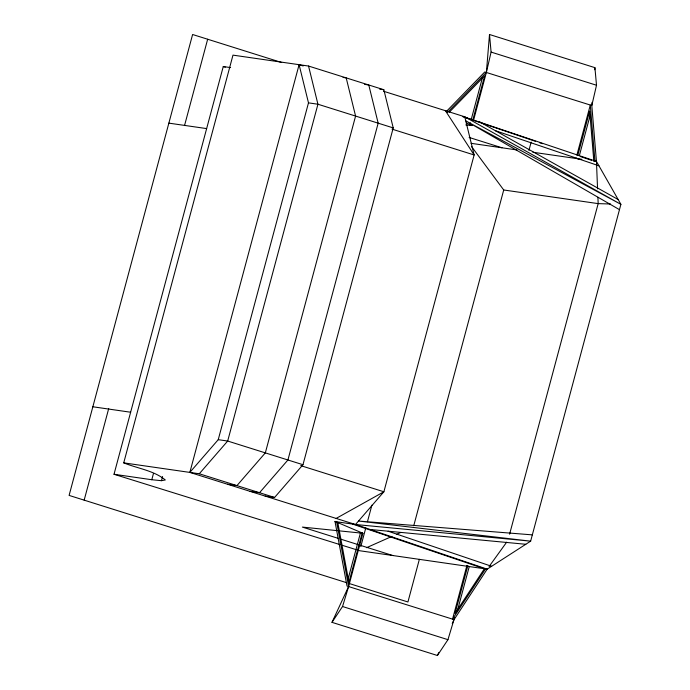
<?xml version="1.0" encoding="UTF-8"?>
<svg xmlns="http://www.w3.org/2000/svg" width="690" height="690" viewBox="0 0 690 690"><rect width="100%" height="100%" fill="white"/><g stroke="black" fill="none" stroke-linecap="round" stroke-linejoin="round"><path stroke-width="1.03" d="M452.252 623.484L454.055 619.603L487.192 569.147L530.644 541.158L620.897 204.335L596.445 161.417L591.804 105.51L596.505 85.241L594.918 67.654L489.503 34.5L486.39 72.355L473.513 120.422M592.063 102.353L591.804 105.51L484.768 71.976L446.482 111.357M594.745 69.759L594.918 67.654M489.503 34.5L491.09 52.086L486.39 72.355L447.353 112.505M84.163 500.147L108.701 408.592M184.523 125.589L207.664 39.235M340.153 544.66L114.014 474.272L223.267 66.542L230.607 67.603M114.014 474.272L151.791 479.731L161.451 480.689L165.324 479.964C153.758 470.442 137.396 468.484 123.726 462.861L232.979 55.131L308.542 66.042L383.838 89.726L393.231 127.909L302.979 464.724L274.586 497.456L265.141 496.093M151.791 479.731L153.465 473.487M161.451 480.689L162.564 476.523M457.392 610.797L469.243 566.559L467.742 566.085L455.064 613.41L484.553 568.508L487.192 569.147L355.497 524.512L189.845 472.409L299.098 64.679L303.169 65.955M189.845 472.409L218.238 439.677L308.49 102.862L299.098 64.679M348.131 578.884L360.542 532.568L362.164 532.947L348.924 582.343L337.746 522.278M466.302 122.984L472.141 125.537L469.786 124.838L470.339 122.786M471.166 119.698L482.474 77.496M472.788 120.069L484.647 75.814L449.207 112.272M360.792 546.592L365.786 527.945M367.451 521.735L371.893 505.158M413.741 525.763L503.717 189.983L471.46 146.427M419.365 559.323L407.928 601.982L348.321 583.231M528.92 150.437L531.153 142.114M467.742 566.085L466.794 565.947L452.545 619.128L485.691 568.672M576.866 155.147L590.295 105.035L594.935 160.942L596.445 161.417L593.555 161.003M577.815 155.267L589.674 111.03L593.805 160.779L594.935 160.942M454.055 619.603L347.018 586.069L334.986 521.407L362.888 533.266L348.64 586.448L331.994 622.346L437.408 655.5L447.948 639.673L454.598 617.559M579.324 155.742L590.355 114.583M509.591 534.198L598.17 203.619L597.911 197.288M331.994 622.346L342.533 606.51L348.64 586.448L336.608 521.778L355.497 524.512L530.644 541.158L358.507 521.036L532.326 534.871M437.408 655.5L438.754 652.593M489.081 566.533L506.667 542.176M123.726 462.861L199.289 473.771L227.683 441.039L317.935 104.225L308.542 66.042M355.497 524.512L383.89 491.78L474.134 154.965L464.75 116.783L383.519 91.235M336.151 518.423L383.89 491.78L300.719 465.621M366.528 547.696L391.954 536.38M396.836 534.198L400.752 532.464M610.564 204.007L598.17 203.619L503.717 189.983M370.22 529.497L525.789 544.281M465.767 124.89L472.141 125.537M337.41 530.662L302.384 527.091L338.324 538.398M339.54 530.886L362.888 533.266L360.542 532.568M343.042 77.427L346.19 77.884L355.583 116.067L265.331 452.882L236.937 485.613L227.493 484.251M364.579 84.378L368.779 84.991L378.172 123.174L287.92 459.989L259.526 492.72L250.082 491.349M379.638 89.122L383.838 89.726M462.818 116.498L596.445 161.417M308.49 102.862L317.935 104.225L393.231 127.909M471.063 143.322L516.896 149.937M532.861 152.24L581.843 159.312M168.86 123.139L206.638 128.59M92.857 406.772L130.634 412.232M218.238 439.677L227.683 441.039L302.979 464.724M469.786 124.838L471.408 125.218M223.267 66.542L225.32 67.189M342.206 545.298L359.68 550.741L484.302 568.732L352.607 524.09M491.09 52.086L596.505 85.241M281.667 62.514L192.605 34.5L69.104 495.411L346.259 582.584M578.496 158.829L576.047 158.217L577.556 158.691M469.131 137.448L501.992 147.781M391.998 129.125L474.134 154.965L445.404 110.693M199.289 473.771L274.586 497.456M466.794 565.947L468.303 566.421M340.377 539.045L392.739 555.51M342.533 606.51L447.948 639.673M462.878 116.705L535.362 141.278M539.442 142.657L542.513 143.701M580.281 156.501L591.511 160.304M495.394 130.703L598.937 165.798M388.082 531.197L491.625 566.292M334.986 521.407L336.125 521.907M479.472 121.768L618.162 199.539M464.75 116.783L620.897 204.335L465.741 120.828L619.465 209.657M596.488 162.469L597.566 188.844"/></g></svg>
